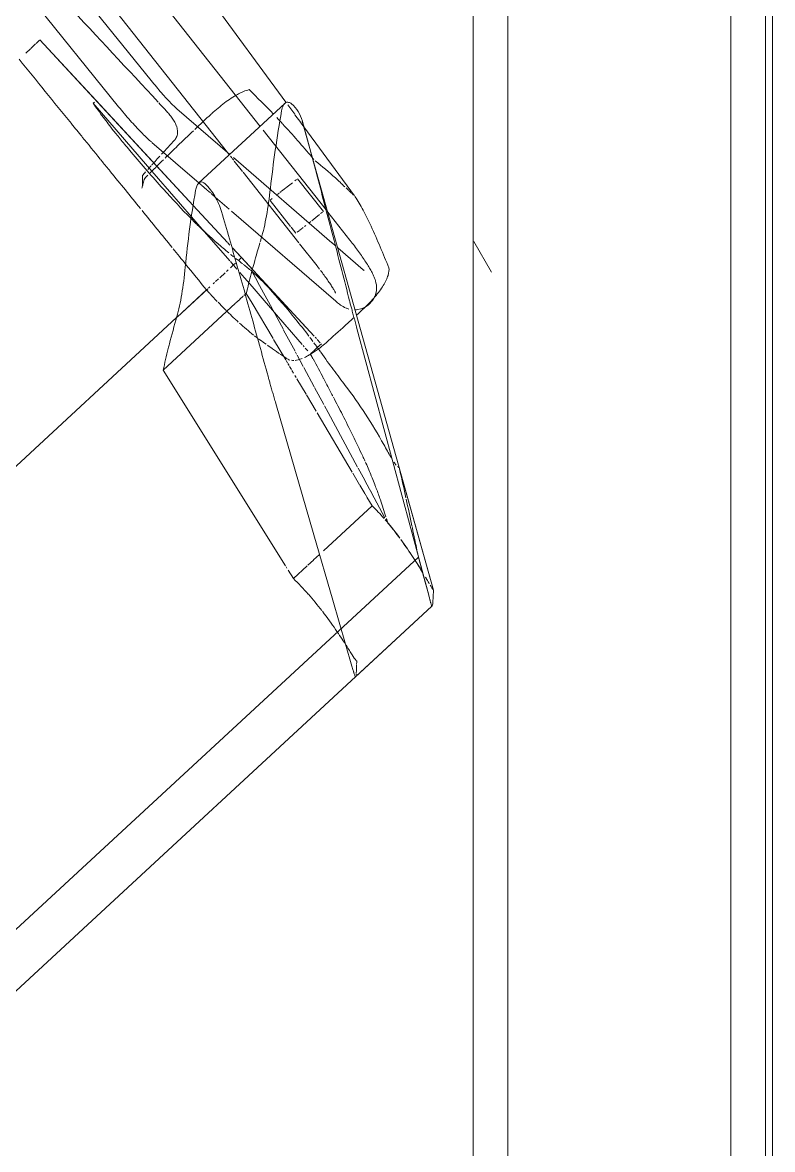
# Model space of a CAD drawing. Header units: inches. Extents: x -610 to 219, y 1022 to 1725.
# Drawn here: x -202.25 to -188.78, y 1276.52 to 1296.77 of the extents above; entities that cross this region are included whole.
import ezdxf

# ---------------------------------------------------------------- set-up
doc = ezdxf.new("R2010")
doc.units = ezdxf.units.IN
doc.header["$MEASUREMENT"] = 0
for name, color, linetype, lineweight in [('A-WALL', 113, 'Continuous', 18), ('A-WALL-PATT', 111, 'Continuous', 18), ('I-FURN', 30, 'Continuous', 9), ('I-WALL', 2, 'Continuous', 18)]:
    doc.layers.add(name, color=color, linetype=linetype, lineweight=lineweight)
pattern_1 = [(0, (0, 0), (15.36, 3.84), [0.634, -10.886, 0.634, -10.886, -61.44]), (0, (0, 0), (15.36, 3.84), [-23.04, 0.634, -22.406, 0.634, -10.886, -26.88]), (0, (0, 0), (15.36, 3.84), [-57.6, 0.634, -7.046, 0.634, -18.566]), (120, (5.76, 1.92), (-11.005538, 11.38215), [0.634, -10.886, 0.634, -10.886, -61.44]), (120, (5.76, 1.92), (-11.005538, 11.38215), [-23.04, 0.634, -22.406, 0.634, -10.886, -26.88]), (120, (5.76, 1.92), (-11.005538, 11.38215), [-57.6, 0.634, -7.046, 0.634, -18.566]), (240, (7.68, 9.6), (-4.354462, -15.22215), [0.634, -10.886, 0.634, -10.886, -61.44]), (240, (7.68, 9.6), (-4.354462, -15.22215), [-23.04, 0.634, -22.406, 0.634, -10.886, -26.88]), (240, (7.68, 9.6), (-4.354462, -15.22215), [-57.6, 0.634, -7.046, 0.634, -18.566])]

# ---------------------------------------------------------------- blocks, each defined once
blk = doc.blocks.new('HighTower_SelectRecliner - HighTower_SelectRecliner-V4-FIRST FLOOR POWER _ SIGNAL')
at = {"layer": 'I-FURN'}
for p, q in [((11.664, -7.457), (13.319, 13.581)), ((14.661, 12.986), (12.299, -7.449)), ((11.196, 11.75), (10.039, -5.471)), ((12.069, 7.259), (10.915, -7.404)), ((10.788, -5.522), (11.408, 3.709)), ((9.583, -3.63), (9.469, -3.63)), ((9.71, -3.63), (9.594, -3.63)), ((9.807, -3.63), (9.726, -3.63)), ((9.818, -3.63), (9.818, -5.116)), ((9.818, -7.683), (9.818, -3.63)), ((9.746, -5.116), (9.697, -6.606)), ((9.746, -5.116), (9.776, -5.116)), ((9.818, -5.116), (9.818, -7.683)), ((10.922, -7.459), (10.783, -6.21)), ((10.037, -6.293), (10.042, -6.335)), ((10.043, -6.349), (10.168, -7.463)), ((9.697, -6.606), (9.657, -7.811)), ((12.271, -7.454), (10.167, -7.454)), ((10.168, -7.463), (10.173, -7.509)), ((10.909, -7.486), (10.906, -7.524)), ((10.915, -7.404), (10.913, -7.439)), ((9.818, -7.683), (9.818, -8.587)), ((9.818, -8.587), (9.818, -7.683)), ((10.173, -7.514), (10.188, -7.643)), ((10.189, -7.653), (10.197, -7.727)), ((10.9, -7.599), (10.882, -7.834)), ((10.905, -7.541), (10.902, -7.581)), ((11.19, -9.866), (10.931, -7.541)), ((11.514, -9.361), (11.657, -7.541)), ((12.291, -7.511), (12.268, -7.717)), ((9.657, -7.811), (9.648, -8.103)), ((10.199, -7.742), (10.209, -7.838)), ((10.21, -7.842), (10.246, -8.17)), ((10.88, -7.852), (10.753, -9.464)), ((12.266, -7.727), (12.246, -7.903)), ((8.29, -15.686), (12.283, -7.902)), ((12.236, -7.993), (12.059, -9.522)), ((12.246, -7.907), (12.236, -7.993)), ((9.648, -8.103), (9.623, -8.862)), ((10.253, -8.226), (10.527, -10.684)), ((9.818, -8.599), (9.818, -8.652)), ((9.818, -8.652), (9.818, -8.599)), ((10.844, -9.147), (10.891, -8.553)), ((10.891, -8.553), (10.844, -9.147)), ((10.905, -8.554), (10.944, -8.557)), ((10.944, -8.557), (10.905, -8.554)), ((11.06, -8.566), (11.097, -8.569)), ((11.097, -8.569), (11.06, -8.566)), ((11.116, -8.571), (11.149, -8.573)), ((11.149, -8.573), (11.116, -8.571)), ((11.155, -8.574), (11.246, -8.581)), ((11.246, -8.581), (11.155, -8.574)), ((11.252, -8.581), (11.341, -8.588)), ((11.341, -8.588), (11.252, -8.581)), ((11.346, -8.589), (11.404, -8.593)), ((11.404, -8.593), (11.346, -8.589)), ((11.454, -8.597), (11.494, -8.6)), ((11.494, -8.6), (11.454, -8.597)), ((11.458, -9.35), (11.516, -8.602)), ((11.458, -9.35), (11.516, -8.602)), ((9.622, -8.877), (9.62, -8.955)), ((9.818, -8.719), (9.818, -10.879)), ((9.818, -8.959), (9.818, -8.719)), ((8.23, -8.959), (-8.23, -8.959)), ((8.23, -8.959), (-8.23, -8.959)), ((8.991, -8.959), (8.243, -8.959)), ((8.963, -8.959), (8.243, -8.959)), ((9.046, -8.959), (9.011, -8.959)), ((9.159, -8.959), (9.124, -8.959)), ((9.254, -8.959), (9.185, -8.959)), ((9.417, -8.959), (9.286, -8.959)), ((9.491, -8.959), (9.454, -8.959)), ((9.618, -8.959), (9.546, -8.959)), ((9.619, -8.97), (9.616, -9.052)), ((9.67, -8.959), (9.625, -8.959)), ((9.818, -8.959), (9.741, -8.959)), ((9.818, -10.879), (9.818, -8.959)), ((9.609, -9.264), (9.603, -9.469)), ((9.614, -9.136), (9.609, -9.262)), ((9.735, -9.47), (9.788, -9.264)), ((10.832, -9.301), (10.843, -9.162)), ((10.843, -9.162), (10.832, -9.301)), ((10.861, -9.303), (10.914, -9.307)), ((10.914, -9.307), (10.861, -9.303)), ((10.919, -9.307), (10.952, -9.31)), ((10.952, -9.31), (10.919, -9.307)), ((10.961, -9.311), (10.999, -9.314)), ((10.999, -9.314), (10.961, -9.311)), ((6.636, -13.557), (7.41, -9.489)), ((7.41, -9.489), (9.183, -9.489)), ((9.192, -9.489), (9.284, -9.489)), ((9.29, -9.489), (9.371, -9.489)), ((9.384, -9.489), (9.414, -9.489)), ((9.402, -9.688), (9.445, -9.489)), ((9.603, -9.471), (9.595, -9.69)), ((9.678, -9.691), (9.734, -9.471)), ((10.752, -9.484), (10.712, -9.989)), ((11.028, -9.316), (11.058, -9.318)), ((11.058, -9.318), (11.028, -9.316)), ((11.127, -9.324), (11.174, -9.327)), ((11.174, -9.327), (11.127, -9.324)), ((11.193, -9.329), (11.285, -9.336)), ((11.285, -9.336), (11.193, -9.329)), ((11.287, -9.336), (11.369, -9.343)), ((11.369, -9.343), (11.287, -9.336)), ((11.397, -9.345), (11.438, -9.348)), ((11.438, -9.348), (11.397, -9.345)), ((11.46, -10.048), (11.51, -9.409)), ((9.247, -10.41), (9.401, -9.692)), ((9.595, -9.692), (9.571, -10.422)), ((9.632, -9.87), (9.677, -9.692)), ((9.491, -10.419), (9.632, -9.87)), ((11.199, -9.95), (11.19, -9.869)), ((10.697, -10.146), (10.7, -10.119)), ((10.7, -10.119), (10.703, -10.091)), ((10.706, -10.064), (10.708, -10.036)), ((11.272, -10.601), (11.205, -10.003)), ((10.682, -10.277), (10.685, -10.252)), ((10.685, -10.252), (10.688, -10.226)), ((10.695, -10.173), (10.697, -10.146)), ((9.153, -10.847), (9.242, -10.43)), ((9.381, -10.847), (9.488, -10.43)), ((9.571, -10.43), (9.557, -10.847)), ((10.637, -10.532), (10.64, -10.519)), ((10.64, -10.519), (10.643, -10.504)), ((10.65, -10.472), (10.654, -10.454)), ((10.631, -10.553), (10.634, -10.543)), ((10.634, -10.543), (10.637, -10.532)), ((9.128, -10.962), (9.137, -10.918)), ((9.14, -10.904), (9.15, -10.859)), ((9.302, -11.151), (9.361, -10.924)), ((9.366, -10.904), (9.376, -10.866)), ((9.554, -10.93), (9.552, -10.999)), ((9.556, -10.871), (9.555, -10.904)), ((9.818, -10.904), (9.818, -10.938)), ((9.818, -10.938), (9.818, -10.904)), ((10.606, -10.947), (10.585, -10.91)), ((9.093, -11.121), (9.106, -11.062)), ((9.111, -11.042), (9.124, -10.981)), ((9.627, -11.07), (9.55, -11.07)), ((9.718, -11.07), (9.632, -11.07)), ((9.818, -11.07), (9.718, -11.07)), ((9.818, -10.963), (9.818, -11.042)), ((9.818, -11.042), (9.818, -10.963)), ((10.908, -11.133), (10.853, -11.119)), ((11.074, -11.106), (11.097, -11.097)), ((9.001, -11.549), (9.07, -11.231)), ((9.075, -11.206), (9.084, -11.166)), ((9.199, -11.553), (9.298, -11.166)), ((8.926, -11.896), (8.998, -11.563)), ((9.11, -11.899), (9.196, -11.563)), ((8.659, -13.135), (8.919, -11.931)), ((8.603, -13.395), (8.654, -13.16)), ((8.725, -13.397), (8.786, -13.16)), ((8.564, -13.575), (8.601, -13.405)), ((8.679, -13.576), (8.723, -13.405)), ((6.586, -13.824), (6.618, -13.652)), ((6.626, -13.611), (6.632, -13.582)), ((9.312, -13.691), (8.29, -15.686)), ((8.511, -13.824), (8.549, -13.647)), ((8.534, -14.14), (8.661, -13.647)), ((8.55, -13.644), (8.556, -13.616)), ((8.556, -13.614), (8.563, -13.582)), ((8.661, -13.644), (8.669, -13.616)), ((8.669, -13.615), (8.677, -13.582)), ((6.924, -13.824), (6.586, -13.824)), ((7.075, -13.824), (6.941, -13.824)), ((7.225, -13.824), (7.08, -13.824)), ((8.511, -13.824), (7.32, -13.824)), ((8.507, -14.243), (8.527, -14.166)), ((-8.496, -15.065), (8.496, -15.065)), ((6.326, -15.773), (6.295, -15.804)), ((6.363, -15.736), (6.333, -15.766)), ((6.404, -15.696), (6.369, -15.731)), ((8.13, -15.842), (8.209, -15.766)), ((8.209, -15.766), (8.13, -15.842)), ((8.209, -15.766), (8.286, -15.69)), ((8.286, -15.69), (8.209, -15.766)), ((8.286, -15.69), (8.286, -15.69)), ((8.286, -15.69), (8.287, -15.69)), ((8.286, -15.69), (8.286, -15.69)), ((8.287, -15.69), (8.286, -15.69)), ((-8.071, -15.879), (8.071, -15.879)), ((6.198, -15.879), (8.071, -15.879)), ((6.198, -15.879), (6.199, -15.879)), ((6.291, -15.808), (6.264, -15.835)), ((8.072, -15.879), (8.071, -15.879)), ((8.072, -15.879), (8.071, -15.879)), ((8.072, -15.879), (8.072, -15.879))]:
    blk.add_line(p, q, dxfattribs=at)
at = {"layer": 'I-FURN', "flags": 128}
for points in [[(10.037, -6.293), (10.034, -6.265), (10.032, -6.237), (10.03, -6.208), (10.028, -6.177), (10.026, -6.146), (10.025, -6.115), (10.024, -6.082), (10.023, -6.048), (10.022, -6.014), (10.022, -5.979), (10.022, -5.943), (10.022, -5.907), (10.023, -5.869), (10.023, -5.831), (10.024, -5.793), (10.025, -5.754), (10.027, -5.714), (10.028, -5.674), (10.03, -5.634), (10.032, -5.593), (10.034, -5.552), (10.037, -5.511), (10.039, -5.471)], [(10.783, -6.21), (10.781, -6.194), (10.779, -6.176), (10.778, -6.156), (10.777, -6.134), (10.775, -6.111), (10.774, -6.086), (10.773, -6.06), (10.773, -6.033), (10.772, -6.005), (10.772, -5.975), (10.772, -5.944), (10.772, -5.913), (10.772, -5.88), (10.773, -5.847), (10.774, -5.813), (10.775, -5.778), (10.776, -5.742), (10.777, -5.706), (10.779, -5.67), (10.781, -5.633), (10.783, -5.595), (10.785, -5.558), (10.788, -5.522)], [(10.708, -10.036), (10.711, -10.007), (10.712, -9.989)], [(11.099, -11.096), (11.129, -11.084), (11.194, -11.039), (11.236, -10.997), (11.264, -10.961), (11.284, -10.93), (11.299, -10.902), (11.31, -10.878), (11.32, -10.855), (11.329, -10.833), (11.336, -10.811), (11.343, -10.79), (11.35, -10.769), (11.356, -10.747), (11.362, -10.726), (11.367, -10.704), (11.372, -10.681), (11.378, -10.658), (11.383, -10.634), (11.388, -10.61), (11.392, -10.585), (11.397, -10.559), (11.402, -10.533), (11.406, -10.506), (11.41, -10.479), (11.415, -10.451), (11.419, -10.423), (11.423, -10.394), (11.427, -10.365), (11.431, -10.336), (11.434, -10.306), (11.438, -10.275), (11.441, -10.244), (11.445, -10.214), (11.448, -10.182), (11.451, -10.151), (11.454, -10.12), (11.456, -10.088), (11.459, -10.056), (11.46, -10.048)], [(10.654, -10.454), (10.657, -10.435), (10.661, -10.415), (10.664, -10.394), (10.668, -10.372), (10.672, -10.349), (10.675, -10.326), (10.678, -10.302), (10.682, -10.277)], [(10.688, -10.226), (10.691, -10.2), (10.695, -10.173)], [(10.643, -10.504), (10.647, -10.489), (10.65, -10.472)], [(10.559, -10.844), (10.551, -10.818), (10.545, -10.794), (10.54, -10.771), (10.536, -10.748), (10.532, -10.726), (10.529, -10.704), (10.527, -10.684)], [(10.625, -10.573), (10.626, -10.571), (10.627, -10.568), (10.629, -10.561), (10.631, -10.553)], [(11.275, -10.624), (11.275, -10.623), (11.274, -10.618), (11.273, -10.612), (11.272, -10.604), (11.272, -10.601)], [(10.581, -10.901), (10.569, -10.874), (10.56, -10.847)], [(10.853, -11.119), (10.788, -11.103), (10.698, -11.05), (10.678, -11.031)], [(10.908, -11.133), (11.032, -11.122), (11.074, -11.106)], [(6.289, -15.692), (6.84, -14.593), (7.39, -13.495), (7.94, -12.397), (8.491, -11.299)], [(10.475, -11.299), (9.898, -12.397), (9.321, -13.495), (8.744, -14.593), (8.167, -15.692)], [(8.791, -13.139), (9.07, -12.056), (9.103, -11.925)], [(8.496, -15.065), (8.331, -15.378), (8.167, -15.692)]]:
    blk.add_lwpolyline(points, dxfattribs=at)
at = {"layer": 'I-FURN'}
blk.add_ellipse((-0.224, -15.684), major_axis=(6.637, 0), ratio=0.032202, start_param=6.252293, end_param=6.255676, dxfattribs=at)
for points, knots in [([(10.609, -3.075), (10.61, -3.212), (10.612, -4.151), (10.615, -5.091), (10.617, -5.893)], [0.855205, 0.855205, 0.855205, 0.855205, 0.875, 0.9912009, 0.9912009, 0.9912009, 0.9912009]), ([(9.14, -6.215), (9.145, -6.143), (9.151, -6.051), (9.157, -5.96), (9.158, -5.941)], [0.13237081, 0.13237081, 0.13237081, 0.13237081, 0.14285714, 0.14557987, 0.14557987, 0.14557987, 0.14557987]), ([(9.629, -7.83), (9.62, -7.587), (9.622, -7.053), (9.636, -6.516), (9.652, -6.223)], [0.3903181, 0.3903181, 0.3903181, 0.3903181, 0.6666667, 1, 1, 1, 1]), ([(10.568, -6.427), (10.562, -6.44), (10.55, -6.466), (10.53, -6.497), (10.511, -6.52), (10.489, -6.542), (10.45, -6.572), (10.411, -6.585), (10.384, -6.59)], [0.5739857, 0.5739857, 0.5739857, 0.5739857, 0.6428571, 0.7142857, 0.75, 0.7857143, 0.8571429, 0.9856958, 0.9856958, 0.9856958, 0.9856958]), ([(9.511, -6.669), (9.484, -6.704), (9.438, -6.759), (9.392, -6.8), (9.373, -6.815)], [0, 0, 0, 0, 0.5, 0.8595166, 0.8595166, 0.8595166, 0.8595166]), ([(9.981, -6.625), (9.968, -6.626), (9.915, -6.631), (9.862, -6.636), (9.822, -6.639)], [0.4555814, 0.4555814, 0.4555814, 0.4555814, 0.5, 0.6397133, 0.6397133, 0.6397133, 0.6397133]), ([(9.372, -6.817), (9.39, -6.805), (9.433, -6.777), (9.48, -6.749), (9.508, -6.734)], [0.1452905, 0.1452905, 0.1452905, 0.1452905, 0.5, 1, 1, 1, 1]), ([(11.179, -6.697), (11.285, -6.697), (11.435, -6.704), (11.628, -6.731), (11.74, -6.754), (11.817, -6.776), (11.889, -6.8), (11.938, -6.821), (11.967, -6.837)], [0, 0, 0, 0, 0.333333, 0.5, 0.666667, 0.75, 0.833333, 1, 1, 1, 1]), ([(12.188, -7.48), (12.199, -7.474), (12.226, -7.461), (12.252, -7.452), (12.267, -7.452)], [-0.7969674, -0.7969674, -0.7969674, -0.7969674, -0.6666667, -0.438882, -0.438882, -0.438882, -0.438882]), ([(12.271, -7.454), (12.276, -7.454), (12.301, -7.456), (12.32, -7.468), (12.333, -7.486)], [-0.4119556, -0.4119556, -0.4119556, -0.4119556, -0.3333333, 0, 0, 0, 0]), ([(11.045, -8.397), (11.217, -8.248), (11.571, -7.952), (11.945, -7.659), (12.138, -7.513)], [-1, -1, -1, -1, -0.5, -0.0001766, -0.0001766, -0.0001766, -0.0001766]), ([(11.97, -8.584), (11.994, -8.741), (12.024, -8.974), (12.039, -9.208), (12.043, -9.286)], [0.0170827, 0.0170827, 0.0170827, 0.0170827, 0.5, 0.7402705, 0.7402705, 0.7402705, 0.7402705]), ([(8.245, -8.949), (8.097, -9.039), (7.93, -9.144), (7.768, -9.249), (7.744, -9.264)], [-1, -1, -1, -1, -0.5, -0.4148178, -0.4148178, -0.4148178, -0.4148178]), ([(9.791, -9.264), (9.816, -9.249), (9.961, -9.157), (10.112, -9.066), (10.239, -8.99)], [-0.5851838, -0.5851838, -0.5851838, -0.5851838, -0.5, -0.0756861, -0.0756861, -0.0756861, -0.0756861]), ([(8.982, -9.682), (8.979, -9.635), (8.973, -9.564), (8.971, -9.493), (8.97, -9.471)], [0.3775234, 0.3775234, 0.3775234, 0.3775234, 0.5, 0.5590087, 0.5590087, 0.5590087, 0.5590087]), ([(9.747, -10.82), (9.76, -10.69), (9.79, -10.315), (9.804, -9.938), (9.806, -9.692)], [0.234984, 0.234984, 0.234984, 0.234984, 0.5, 1, 1, 1, 1]), ([(9.184, -10.847), (9.156, -10.729), (9.124, -10.59), (9.095, -10.451), (9.091, -10.43)], [0.019005, 0.019005, 0.019005, 0.019005, 0.5, 0.5863148, 0.5863148, 0.5863148, 0.5863148]), ([(11.635, -10.891), (11.614, -10.924), (11.564, -10.969), (11.45, -11.022), (11.347, -11.057), (11.229, -11.085), (11.099, -11.106), (10.964, -11.118), (10.867, -11.121), (10.818, -11.121)], [0, 0, 0, 0, 0.25, 0.375, 0.5, 0.625, 0.75, 0.875, 1, 1, 1, 1]), ([(9.389, -11.03), (9.362, -11.019), (9.321, -11), (9.282, -10.979), (9.269, -10.969)], [0.5161853, 0.5161853, 0.5161853, 0.5161853, 0.625, 0.7075445, 0.7075445, 0.7075445, 0.7075445]), ([(9.54, -11.074), (9.528, -11.071), (9.489, -11.062), (9.453, -11.052), (9.428, -11.043)], [0.3394254, 0.3394254, 0.3394254, 0.3394254, 0.375, 0.4661499, 0.4661499, 0.4661499, 0.4661499]), ([(9.711, -11.102), (9.682, -11.098), (9.624, -11.091), (9.568, -11.08), (9.54, -11.074)], [0.1670526, 0.1670526, 0.1670526, 0.1670526, 0.25, 0.3394254, 0.3394254, 0.3394254, 0.3394254]), ([(9.894, -11.113), (9.846, -11.112), (9.784, -11.109), (9.725, -11.103), (9.711, -11.102)], [0, 0, 0, 0, 0.125, 0.1670526, 0.1670526, 0.1670526, 0.1670526]), ([(10.57, -11.121), (10.498, -11.12), (10.273, -11.119), (10.048, -11.116), (9.894, -11.113)], [0.2687708, 0.2687708, 0.2687708, 0.2687708, 0.5, 1, 1, 1, 1]), ([(9.625, -11.908), (9.635, -11.802), (9.659, -11.573), (9.69, -11.311), (9.708, -11.173)], [0, 0, 0, 0, 0.5, 0.9914533, 0.9914533, 0.9914533, 0.9914533]), ([(9.422, -11.563), (9.395, -11.664), (9.365, -11.777), (9.334, -11.891), (9.331, -11.903)], [0.154702, 0.154702, 0.154702, 0.154702, 0.25, 0.2615468, 0.2615468, 0.2615468, 0.2615468]), ([(9.327, -11.918), (9.295, -12.033), (9.227, -12.281), (9.115, -12.661), (9.026, -12.955), (8.973, -13.116), (8.963, -13.145)], [0.2662901, 0.2662901, 0.2662901, 0.2662901, 0.375, 0.5, 0.625, 0.6522372, 0.6522372, 0.6522372, 0.6522372]), ([(9.344, -13.453), (9.347, -13.438), (9.363, -13.354), (9.387, -13.252), (9.411, -13.16)], [0.3814114, 0.3814114, 0.3814114, 0.3814114, 0.5, 1, 1, 1, 1]), ([(8.872, -13.405), (8.866, -13.422), (8.845, -13.479), (8.823, -13.537), (8.807, -13.578)], [0.73415515, 0.73415515, 0.73415515, 0.73415515, 0.75, 0.78865474, 0.78865474, 0.78865474, 0.78865474]), ([(8.778, -13.647), (8.75, -13.715), (8.68, -13.88), (8.603, -14.044), (8.556, -14.141)], [0.8106228, 0.8106228, 0.8106228, 0.8106228, 0.875, 0.9674746, 0.9674746, 0.9674746, 0.9674746]), ([(8.481, -14.593), (8.496, -14.465), (8.51, -14.323), (8.512, -14.18), (8.512, -14.166)], [-0.9986543, -0.9986543, -0.9986543, -0.9986543, -0.5, -0.4439422, -0.4439422, -0.4439422, -0.4439422]), ([(6.568, -14.61), (6.553, -14.758), (6.521, -15.03), (6.487, -15.232), (6.469, -15.327)], [-0.9914873, -0.9914873, -0.9914873, -0.9914873, -0.75, -0.5, -0.5, -0.5, -0.5]), ([(8.363, -15.319), (8.382, -15.231), (8.422, -15.027), (8.46, -14.761), (8.478, -14.618)], [-0.4911938, -0.4911938, -0.4911938, -0.4911938, -0.25, -0.0131576, -0.0131576, -0.0131576, -0.0131576]), ([(8.476, -14.619), (8.458, -14.763), (8.421, -15.029), (8.382, -15.227), (8.363, -15.319)], [0.0131801, 0.0131801, 0.0131801, 0.0131801, 0.25, 0.4920559, 0.4920559, 0.4920559, 0.4920559]), ([(8.661, -14.791), (8.698, -14.73), (8.739, -14.661), (8.78, -14.592), (8.785, -14.584)], [0.200205, 0.200205, 0.200205, 0.200205, 0.3333333, 0.3510022, 0.3510022, 0.3510022, 0.3510022]), ([(6.466, -15.347), (6.451, -15.428), (6.424, -15.562), (6.414, -15.635), (6.411, -15.662)], [-0.4815908, -0.4815908, -0.4815908, -0.4815908, -0.25, -0.0277176, -0.0277176, -0.0277176, -0.0277176]), ([(6.198, -15.879), (6.198, -15.879), (6.199, -15.876), (6.207, -15.86), (6.218, -15.836), (6.23, -15.81), (6.242, -15.788), (6.254, -15.763), (6.263, -15.744), (6.27, -15.731)], [-1, -1, -1, -1, -0.8571429, -0.7142857, -0.5714286, -0.4285714, -0.3571429, -0.2857143, -0.1428571, -0.1428571, -0.1428571, -0.1428571]), ([(8.167, -15.692), (8.156, -15.711), (8.143, -15.736), (8.129, -15.764), (8.119, -15.783), (8.109, -15.802), (8.1, -15.82), (8.09, -15.84), (8.08, -15.86), (8.072, -15.876), (8.071, -15.879), (8.071, -15.879)], [-1, -1, -1, -1, -0.785714, -0.732143, -0.678571, -0.571429, -0.5, -0.428571, -0.285714, -0.142857, 0, 0, 0, 0]), ([(8.167, -15.692), (8.156, -15.711), (8.143, -15.736), (8.129, -15.764), (8.119, -15.783), (8.109, -15.802), (8.1, -15.82), (8.09, -15.84), (8.08, -15.86), (8.072, -15.876), (8.071, -15.879), (8.071, -15.879)], [-1, -1, -1, -1, -0.785714, -0.732143, -0.678571, -0.571429, -0.5, -0.428571, -0.285714, -0.142857, 0, 0, 0, 0])]:
    blk.add_open_spline(points, degree=3, knots=knots, dxfattribs=at)
for points in [[(9.211, -5.116), (9.243, -4.62), (9.275, -4.125), (9.307, -3.63)], [(9.192, -5.42), (9.198, -5.321), (9.204, -5.223), (9.211, -5.124)], [(9.68, -5.725), (9.688, -5.623), (9.707, -5.42), (9.732, -5.217), (9.746, -5.116)], [(9.158, -5.936), (9.169, -5.767), (9.18, -5.597), (9.191, -5.428)], [(9.652, -6.223), (9.657, -6.118), (9.666, -5.931), (9.675, -5.786), (9.68, -5.725)], [(10.617, -5.907), (10.617, -5.963), (10.617, -6.019), (10.617, -6.075)], [(9.084, -7.078), (9.103, -6.793), (9.121, -6.508), (9.14, -6.223)], [(10.617, -6.075), (10.617, -6.106), (10.616, -6.164), (10.61, -6.252), (10.597, -6.341), (10.58, -6.398), (10.568, -6.425)], [(9.6, -6.66), (9.57, -6.663), (9.541, -6.666), (9.511, -6.669)], [(9.695, -6.651), (9.682, -6.653), (9.669, -6.654), (9.655, -6.655)], [(9.752, -6.646), (9.735, -6.647), (9.718, -6.649), (9.701, -6.651)], [(9.818, -6.64), (9.802, -6.641), (9.786, -6.643), (9.77, -6.644)], [(10.375, -6.591), (10.257, -6.6), (10.14, -6.611), (10.023, -6.621)], [(9.372, -6.816), (9.365, -6.822), (9.358, -6.827), (9.351, -6.831)], [(9.351, -6.831), (9.358, -6.827), (9.365, -6.822), (9.372, -6.817)], [(9.508, -6.734), (9.535, -6.732), (9.562, -6.731), (9.589, -6.73)], [(9.65, -6.728), (9.664, -6.727), (9.678, -6.727), (9.692, -6.726)], [(9.698, -6.726), (9.734, -6.725), (9.771, -6.723), (9.807, -6.722)], [(9.817, -6.722), (9.872, -6.72), (9.928, -6.718), (9.984, -6.716)], [(10.025, -6.715), (10.129, -6.712), (10.233, -6.709), (10.338, -6.707)], [(10.339, -6.707), (10.47, -6.704), (10.603, -6.702), (10.735, -6.701)], [(10.765, -6.7), (10.898, -6.698), (11.033, -6.697), (11.167, -6.697)], [(11.967, -6.837), (11.978, -7.042), (11.986, -7.249), (11.989, -7.455)], [(9.026, -7.98), (9.045, -7.696), (9.063, -7.412), (9.081, -7.127)], [(10.1, -7.47), (10.089, -7.475), (10.066, -7.487), (10.043, -7.504), (10.031, -7.513)], [(10.238, -7.541), (10.234, -7.499), (10.207, -7.445), (10.142, -7.453), (10.1, -7.47)], [(12.138, -7.513), (12.152, -7.503), (12.165, -7.493), (12.178, -7.486)], [(12.333, -7.486), (12.339, -7.493), (12.348, -7.509), (12.353, -7.53), (12.355, -7.541)], [(10.031, -7.513), (9.842, -7.659), (9.474, -7.952), (9.129, -8.248), (8.961, -8.397)], [(10.215, -7.827), (10.235, -7.732), (10.243, -7.637), (10.238, -7.541)], [(11.991, -7.541), (11.991, -7.592), (11.992, -7.642), (11.991, -7.693)], [(12.355, -7.541), (12.362, -7.602), (12.357, -7.724), (12.314, -7.844), (12.283, -7.904)], [(9.635, -7.968), (9.632, -7.922), (9.63, -7.876), (9.628, -7.83)], [(10.116, -8.109), (10.162, -8.015), (10.195, -7.921), (10.215, -7.827)], [(11.991, -7.7), (11.992, -7.966), (11.984, -8.232), (11.971, -8.5)], [(9.001, -8.363), (9.009, -8.245), (9.017, -8.126), (9.024, -8.008)], [(9.675, -8.47), (9.657, -8.306), (9.645, -8.143), (9.635, -7.98)], [(12.283, -7.904), (12.112, -8.231), (11.769, -8.884), (11.247, -9.864), (10.893, -10.519), (10.715, -10.847)], [(8.72, -10.847), (8.879, -10.541), (9.195, -9.93), (9.66, -9.018), (9.965, -8.411), (10.116, -8.109)], [(8.961, -8.397), (8.83, -8.515), (8.58, -8.725), (8.353, -8.884), (8.245, -8.949)], [(8.963, -8.959), (8.976, -8.76), (8.988, -8.562), (9.001, -8.363)], [(9.708, -8.742), (9.696, -8.653), (9.685, -8.564), (9.676, -8.476)], [(10.308, -8.949), (10.418, -8.884), (10.652, -8.725), (10.91, -8.515), (11.045, -8.397)], [(11.971, -8.514), (11.97, -8.525), (11.969, -8.536), (11.969, -8.546)], [(9.722, -8.848), (9.719, -8.826), (9.716, -8.805), (9.713, -8.783)], [(9.756, -9.053), (9.748, -8.999), (9.739, -8.947), (9.73, -8.896)], [(8.961, -9.045), (8.962, -9.016), (8.962, -8.988), (8.963, -8.959)], [(8.962, -9.238), (8.961, -9.176), (8.961, -9.115), (8.962, -9.053)], [(9.788, -9.264), (9.778, -9.197), (9.769, -9.133), (9.759, -9.071)], [(10.255, -8.98), (10.273, -8.97), (10.29, -8.96), (10.308, -8.949)], [(7.744, -9.264), (7.63, -9.339), (7.519, -9.414), (7.41, -9.489)], [(8.969, -9.462), (8.966, -9.395), (8.965, -9.33), (8.964, -9.264)], [(9.477, -9.467), (9.578, -9.401), (9.68, -9.334), (9.785, -9.267)], [(9.806, -9.692), (9.807, -9.616), (9.804, -9.468), (9.794, -9.331), (9.788, -9.264)], [(9.445, -9.489), (9.454, -9.483), (9.463, -9.477), (9.472, -9.471)], [(12.047, -9.313), (12.048, -9.336), (12.049, -9.358), (12.05, -9.38)], [(12.051, -9.395), (12.052, -9.41), (12.053, -9.425), (12.053, -9.439)], [(12.054, -9.449), (12.055, -9.465), (12.055, -9.48), (12.056, -9.495)], [(8.989, -9.77), (8.987, -9.744), (8.985, -9.718), (8.983, -9.692)], [(12.057, -9.538), (12.052, -9.584), (12.036, -9.677), (12.012, -9.77), (11.997, -9.817)], [(9.029, -10.126), (9.014, -10.016), (9.002, -9.907), (8.992, -9.798)], [(11.997, -9.817), (11.985, -9.868), (11.957, -9.972), (11.926, -10.075), (11.91, -10.126)], [(9.046, -10.214), (9.042, -10.193), (9.038, -10.171), (9.034, -10.15)], [(9.057, -10.269), (9.055, -10.259), (9.053, -10.25), (9.051, -10.24)], [(9.085, -10.404), (9.075, -10.359), (9.066, -10.314), (9.057, -10.269)], [(11.91, -10.126), (11.866, -10.254), (11.777, -10.509), (11.683, -10.764), (11.635, -10.891)], [(8.491, -11.299), (8.506, -11.269), (8.537, -11.209), (8.58, -11.12), (8.623, -11.037), (8.662, -10.961), (8.694, -10.895), (8.712, -10.861), (8.72, -10.847)], [(9.204, -10.903), (9.196, -10.889), (9.19, -10.875), (9.188, -10.861)], [(9.25, -10.954), (9.239, -10.945), (9.231, -10.935), (9.225, -10.925)], [(9.735, -10.936), (9.738, -10.906), (9.742, -10.877), (9.745, -10.847)], [(10.715, -10.847), (10.706, -10.861), (10.687, -10.895), (10.654, -10.961), (10.613, -11.037), (10.569, -11.121), (10.523, -11.209), (10.491, -11.269), (10.475, -11.299)], [(9.547, -11.08), (9.541, -11.106), (9.534, -11.133), (9.527, -11.159)], [(9.709, -11.166), (9.717, -11.098), (9.725, -11.031), (9.732, -10.963)], [(10.818, -11.121), (10.756, -11.121), (10.694, -11.121), (10.632, -11.121)], [(9.525, -11.166), (9.492, -11.297), (9.458, -11.427), (9.423, -11.558)], [(9.411, -13.16), (9.463, -12.952), (9.551, -12.535), (9.606, -12.117), (9.625, -11.908)], [(8.958, -13.16), (8.932, -13.24), (8.904, -13.319), (8.875, -13.399)], [(9.323, -13.582), (9.326, -13.562), (9.329, -13.539), (9.333, -13.514)], [(8.79, -13.616), (8.787, -13.626), (8.783, -13.635), (8.779, -13.645)], [(8.804, -13.583), (8.8, -13.594), (8.795, -13.604), (8.791, -13.615)], [(9.053, -14.134), (9.139, -13.988), (9.224, -13.842), (9.309, -13.697)], [(9.309, -13.697), (9.311, -13.695), (9.312, -13.693), (9.312, -13.691)], [(9.312, -13.691), (9.316, -13.684), (9.319, -13.678), (9.321, -13.671)], [(9.327, -13.645), (9.327, -13.636), (9.328, -13.626), (9.327, -13.616)], [(6.586, -13.824), (6.593, -13.952), (6.595, -14.081), (6.592, -14.209)], [(8.513, -14.139), (8.516, -14.034), (8.515, -13.929), (8.511, -13.824)], [(8.545, -14.165), (8.533, -14.191), (8.52, -14.217), (8.507, -14.243)], [(8.79, -14.576), (8.875, -14.434), (8.959, -14.293), (9.042, -14.152)], [(6.592, -14.215), (6.59, -14.342), (6.582, -14.468), (6.57, -14.594)], [(8.507, -14.243), (8.505, -14.293), (8.502, -14.344), (8.498, -14.394)], [(8.497, -14.419), (8.492, -14.477), (8.486, -14.535), (8.48, -14.593)], [(8.507, -15.046), (8.559, -14.961), (8.61, -14.876), (8.661, -14.791)], [(8.291, -15.673), (8.294, -15.653), (8.299, -15.621), (8.307, -15.579)], [(8.307, -15.579), (8.299, -15.621), (8.294, -15.653), (8.291, -15.673)], [(8.313, -15.55), (8.318, -15.524), (8.325, -15.493), (8.332, -15.459)], [(8.332, -15.462), (8.325, -15.495), (8.318, -15.526), (8.313, -15.55)], [(8.342, -15.418), (8.338, -15.432), (8.335, -15.447), (8.332, -15.461)], [(8.333, -15.459), (8.336, -15.445), (8.339, -15.431), (8.342, -15.417)], [(6.27, -15.731), (6.276, -15.718), (6.283, -15.705), (6.289, -15.692)], [(6.41, -15.672), (6.412, -15.676), (6.413, -15.679), (6.413, -15.682)], [(6.411, -15.687), (6.411, -15.688), (6.41, -15.689), (6.41, -15.69)], [(6.413, -15.682), (6.413, -15.684), (6.412, -15.686), (6.411, -15.687)], [(8.287, -15.69), (8.289, -15.688), (8.29, -15.685), (8.291, -15.682)], [(8.291, -15.682), (8.29, -15.685), (8.289, -15.688), (8.287, -15.69)], [(8.291, -15.682), (8.292, -15.679), (8.292, -15.676), (8.291, -15.673)], [(8.291, -15.673), (8.292, -15.676), (8.292, -15.679), (8.291, -15.682)], [(6.257, -15.842), (6.249, -15.849), (6.242, -15.856), (6.236, -15.861)], [(8.072, -15.879), (8.079, -15.879), (8.095, -15.873), (8.117, -15.854), (8.13, -15.842)], [(8.13, -15.842), (8.117, -15.854), (8.095, -15.873), (8.079, -15.879), (8.072, -15.879)]]:
    blk.add_open_spline(points, degree=3, dxfattribs=at)

msp = doc.modelspace()

# ---------------------------------------------------------------- hatches: boundary and pattern name
at = {"layer": 'A-WALL-PATT', "lineweight": 9}
h = msp.add_hatch(dxfattribs=at)
h.set_pattern_fill('FP_1', color=256, style=0, pattern_type=2)
h.set_pattern_definition(pattern_1)
h.paths.add_polyline_path([(-188.906, 1188.286), (-188.906, 1220.975), (-189.531, 1220.975), (-189.531, 1188.286)], flags=0)
h.paths.add_polyline_path([(-189.531, 1260.975), (-188.906, 1260.975), (-188.906, 1431.161), (-189.531, 1431.161), (-189.531, 1272.584)], flags=0)
h = msp.add_hatch(dxfattribs=at)
h.set_pattern_fill('FP_1', color=256, style=0, pattern_type=2)
h.set_pattern_definition(pattern_1)
h.paths.add_polyline_path([(-193.531, 1188.286), (-193.531, 1220.975), (-194.156, 1220.975), (-194.156, 1188.286)], flags=0)
h.paths.add_polyline_path([(-194.156, 1260.975), (-193.531, 1260.975), (-193.531, 1263.036), (-194.156, 1263.036), (-194.156, 1262.411)], flags=0)
h.paths.add_polyline_path([(-193.531, 1265.536), (-193.531, 1430.536), (-194.156, 1430.536), (-194.156, 1265.536)], flags=0)

# ---------------------------------------------------------------- linework, layer by layer
at = {"layer": 'A-WALL'}
for p, q in [((-193.531, 1265.536), (-193.531, 1431.161)), ((-189.531, 1260.975), (-189.531, 1431.161)), ((-188.906, 1260.975), (-188.906, 1431.161))]:
    msp.add_line(p, q, dxfattribs=at)
at = {"layer": 'I-WALL'}
for p, q in [((-194.156, 1430.536), (-194.156, 1266.161)), ((-188.781, 1260.975), (-188.781, 1430.536))]:
    msp.add_line(p, q, dxfattribs=at)

# ---------------------------------------------------------------- block references
at = {"layer": 'I-FURN', "rotation": 42.77815468135797}
msp.add_blockref('HighTower_SelectRecliner - HighTower_SelectRecliner-V4-FIRST FLOOR POWER _ SIGNAL', (-211.606, 1292.456), dxfattribs=at)

doc.saveas('drawing.dxf')
